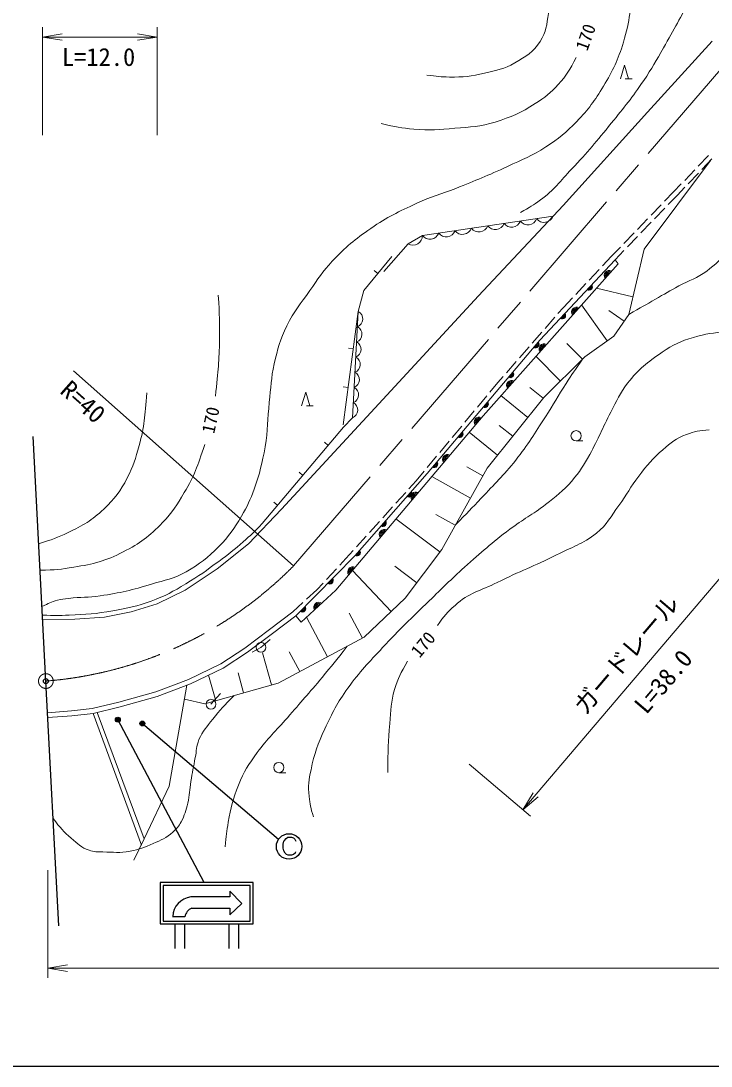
# Model space of a CAD drawing. Units: millimetres, scale not verified. Extents: x 40000 to 680000, y 20000 to 380000.
# Drawn here: x 93568 to 164035, y 205000 to 311648 of the extents above; entities that cross this region are included whole.
import ezdxf
from ezdxf.enums import TextEntityAlignment as Align

# ---------------------------------------------------------------- set-up
doc = ezdxf.new("R2010")
doc.units = ezdxf.units.MM
doc.header["$LTSCALE"] = 1000
doc.header["$PDMODE"] = 32
doc.header["$PDSIZE"] = 500
doc.linetypes.add('CHAIN', pattern=[18.5, 12, -1.5, 3.5, -1.5])
for name, color, linetype, lineweight in [('M-BMK', 2, 'CHAIN', 13), ('M-BMK-OTRS', 5, 'Continuous', 25), ('M-STR-HTXT', 7, 'Continuous', 13), ('M-STR-STRC', 7, 'Continuous', 25), ('M-TTL-BAND', 7, 'Continuous', 25), ('M-WORK', 1, 'Continuous', 13)]:
    doc.layers.add(name, color=color, linetype=linetype, lineweight=lineweight)
doc.layers.add('M-OTRS', color=6, linetype='Continuous')
doc.styles.add('ＭＳ ゴシック', font='')
doc.styles.get('ＭＳ ゴシック').set_extended_font_data('MS Gothic')

# ---------------------------------------------------------------- blocks, each defined once
blk = doc.blocks.new('open_arrow')
at = {"color": 0, "linetype": 'Continuous', "lineweight": -2}
blk.add_lwpolyline([(7.5, 1.25), (0, 0), (7.5, -1.25)], dxfattribs=at)

msp = doc.modelspace()

# ---------------------------------------------------------------- linework, layer by layer
at = {"layer": 'M-BMK'}
msp.add_line((121402, 256036), (165026, 306723), dxfattribs=at)
msp.add_circle((96117, 244286), 750, dxfattribs=at)
msp.add_arc((92959, 284161), 40000, 274.52799, 315.32139, dxfattribs=at)
at = {"layer": 'M-BMK-OTRS'}
for p, q in [((96117, 244286), (94808, 269251)), ((97426, 219320), (96117, 244286))]:
    msp.add_line(p, q, dxfattribs=at)
at = {"layer": 'M-OTRS'}
msp.add_point((96117, 244286), dxfattribs=at)
at = {"layer": 'M-STR-HTXT'}
for p, q in [((95790, 300000), (95790, 311000)), ((107477, 300000), (107477, 311000)), ((95790, 310000), (107477, 310000)), ((121402, 256036), (98948, 275932)), ((144818, 231155), (169645, 260319)), ((139341, 235817), (145580, 230507)), ((96312, 225000), (96312, 214000)), ((96312, 215000), (373698, 215000))]:
    msp.add_line(p, q, dxfattribs=at)
at = {"layer": 'M-STR-STRC'}
for p, q in [((112262, 223723), (103469, 240353)), ((105967, 239953), (119875, 228146)), ((120485, 228032), (120634, 228233)), ((120634, 228233), (120835, 228371)), ((120835, 228371), (121198, 228374)), ((121198, 228374), (121409, 228307)), ((121409, 228307), (121552, 228163)), ((120347, 227660), (120414, 227944)), ((120347, 227231), (120347, 227660)), ((120409, 226956), (120347, 227231)), ((120414, 227944), (120485, 228032)), ((121552, 228163), (121628, 227944)), ((120555, 226736), (120409, 226956)), ((120692, 226596), (120555, 226736)), ((120844, 226523), (120692, 226596)), ((121201, 226523), (120844, 226523)), ((121411, 226590), (121201, 226523)), ((121555, 226739), (121411, 226590)), ((121619, 226871), (121555, 226739)), ((117282, 223723), (107782, 223723)), ((107782, 223723), (107782, 219505)), ((116982, 223423), (108082, 223423)), ((108082, 223423), (108082, 219805)), ((116982, 219805), (116982, 223423)), ((117282, 219505), (117282, 223723)), ((114910, 222262), (110906, 222262)), ((114910, 222833), (114910, 222262)), ((114910, 222833), (116141, 221603)), ((111014, 221119), (114910, 221119)), ((116141, 221603), (114910, 220440)), ((114910, 221119), (114910, 220440)), ((108082, 219805), (116982, 219805)), ((109063, 220265), (110299, 220265)), ((107782, 219505), (117282, 219505)), ((109282, 219505), (109282, 217005)), ((110282, 219505), (110282, 217005)), ((114782, 219505), (114782, 217005)), ((115782, 219505), (115782, 217005))]:
    msp.add_line(p, q, dxfattribs=at)
for centre, radius in [((103469, 240353), 250), ((103469, 240353), 200), ((103469, 240353), 150), ((103469, 240353), 100), ((103469, 240353), 50), ((103469, 240353), 20), ((105967, 239953), 250), ((105967, 239953), 200), ((105967, 239953), 150), ((105967, 239953), 100), ((105967, 239953), 50), ((105967, 239953), 20), ((120948, 227412), 1300), ((120948, 227412), 1300)]:
    msp.add_circle(centre, radius, dxfattribs=at)
for centre, radius, start, end in [((111167, 220173), 2105, 97.11652, 177.48672), ((111478, 220014), 1199, 112.79898, 168.91022)]:
    msp.add_arc(centre, radius, start, end, dxfattribs=at)
for p in [(103469, 240353), (105967, 239953)]:
    msp.add_point(p, dxfattribs=at)
at = {"layer": 'M-TTL-BAND'}
msp.add_line((40000, 205000), (579000, 205000), dxfattribs=at)
at = {"layer": 'M-WORK'}
for p, q in [((157542, 302334), (164135, 309587)), ((154775, 305732), (155195, 307132)), ((155195, 307132), (155615, 305732)), ((155965, 305732), (155265, 305732)), ((148930, 292823), (157542, 302334)), ((162720, 296825), (163756, 297909)), ((163079, 296478), (164116, 297562)), ((157192, 288363), (163968, 297407)), ((161337, 295380), (162374, 296464)), ((161697, 295033), (162733, 296117)), ((160201, 294193), (160992, 295019)), ((160562, 293846), (161351, 294671)), ((159292, 293251), (160201, 294193)), ((159653, 292904), (160562, 293846)), ((140298, 283592), (148930, 292823)), ((157904, 291811), (158945, 292891)), ((158264, 291465), (159305, 292544)), ((156515, 290372), (157557, 291451)), ((156875, 290025), (157917, 291105)), ((155126, 288933), (156168, 290012)), ((155487, 288586), (156528, 289665)), ((130619, 286061), (133099, 288900)), ((153870, 287631), (154779, 288573)), ((154230, 287284), (155139, 288226)), ((155633, 281690), (157192, 288363)), ((153870, 287631), (152954, 286659)), ((154538, 286861), (154230, 287284)), ((130015, 285872), (129629, 286191)), ((152611, 286295), (151582, 285203)), ((151239, 284840), (150210, 283748)), ((156055, 283494), (152320, 284366)), ((129709, 272123), (140298, 283592)), ((149867, 283384), (148951, 282412)), ((153428, 279000), (150805, 282662)), ((148951, 282412), (148399, 281780)), ((155161, 281006), (153583, 282096)), ((154115, 279492), (155633, 281690)), ((148071, 281403), (147085, 280272)), ((146757, 279895), (145771, 278764)), ((151158, 277374), (154115, 279492)), ((145443, 278387), (144457, 277257)), ((150901, 277120), (149316, 278720)), ((127510, 278194), (127014, 278260)), ((148661, 274901), (146154, 277432)), ((146962, 273218), (151158, 277374)), ((144129, 276880), (143143, 275749)), ((142815, 275372), (142264, 274740)), ((126983, 274229), (126487, 274295)), ((142264, 274740), (141453, 273766)), ((146898, 273139), (145511, 274256)), ((122227, 272374), (122647, 273774)), ((122647, 273774), (123067, 272374)), ((141133, 273382), (140174, 272229)), ((141167, 266025), (146962, 273218)), ((145334, 271197), (142581, 273414)), ((120158, 261826), (129709, 272123)), ((123417, 272374), (122717, 272374)), ((139854, 271845), (138894, 270692)), ((126509, 270198), (118213, 260352)), ((138574, 270308), (137615, 269155)), ((143782, 269270), (142406, 270379)), ((137295, 268770), (136335, 267618)), ((142230, 267344), (139333, 269677)), ((150249, 268788), (150949, 268788)), ((124938, 268334), (124556, 268656)), ((136015, 267233), (135055, 266080)), ((122361, 265275), (121978, 265597)), ((134736, 265696), (133925, 264723)), ((136532, 257713), (141167, 266025)), ((140724, 265230), (139100, 266136)), ((133925, 264723), (133190, 263908)), ((139456, 262956), (135512, 265155)), ((132855, 263537), (131850, 262423)), ((119784, 262216), (119401, 262538)), ((116801, 258283), (120158, 261826)), ((131515, 262052), (130509, 260939)), ((137916, 260196), (135945, 261295)), ((130174, 260568), (129169, 259454)), ((136341, 257459), (131853, 260825)), ((113604, 255752), (116801, 258283)), ((128834, 259083), (127829, 257970)), ((127494, 257598), (126759, 256784)), ((132815, 252758), (136532, 257713)), ((126759, 256784), (126120, 256099)), ((133985, 254317), (131741, 256000)), ((110354, 253568), (113604, 255752)), ((125779, 255734), (124755, 254637)), ((131383, 251394), (127410, 255566)), ((124414, 254271), (123775, 253587)), ((107477, 252182), (110354, 253568)), ((123775, 253587), (122734, 252630)), ((128619, 248762), (132815, 252758)), ((104813, 251357), (107477, 252182)), ((122366, 252292), (121326, 251335)), ((99085, 250611), (102095, 250824)), ((102095, 250824), (104813, 251357)), ((118955, 249550), (121326, 251335)), ((119255, 249150), (121626, 250935)), ((122170, 250297), (121626, 250935)), ((124868, 246766), (122721, 250804)), ((128428, 248660), (127076, 251203)), ((95790, 250528), (99085, 250611)), ((116416, 247648), (118955, 249550)), ((116704, 247239), (119255, 249150)), ((118074, 247728), (119005, 248526)), ((119828, 244086), (128619, 248762)), ((113988, 246041), (116416, 247648)), ((117174, 247227), (118074, 247728)), ((114235, 245605), (116704, 247239)), ((119160, 243897), (118237, 247153)), ((122041, 245263), (120968, 247282)), ((110683, 244450), (113988, 246041)), ((110879, 243989), (114235, 245605)), ((107330, 243204), (110683, 244450)), ((113461, 242282), (112725, 244878)), ((116311, 243089), (115734, 245125)), ((103577, 242129), (107330, 243204)), ((107486, 242728), (110879, 243989)), ((108719, 233576), (110510, 243852)), ((112355, 241968), (119828, 244086)), ((100846, 241481), (103577, 242129)), ((103703, 241645), (107486, 242728)), ((110265, 242445), (112355, 241968)), ((112974, 241925), (113933, 243026)), ((96276, 241058), (98737, 241237)), ((98737, 241237), (100846, 241481)), ((100933, 240988), (103703, 241645)), ((101338, 241084), (106144, 228186)), ((96312, 240559), (98784, 240739)), ((98784, 240739), (100933, 240988)), ((100933, 240988), (105895, 227547)), ((119904, 234936), (120604, 234936)), ((106144, 228186), (108719, 233576)), ((105113, 226002), (106144, 228186))]:
    msp.add_line(p, q, dxfattribs=at)
for points in [[(133099, 288900), (134555, 289753), (147894, 291715)], [(121626, 250935), (127645, 257050), (135037, 265482), (146546, 279069), (154230, 287284)], [(131445, 287604), (128585, 284141), (128014, 281987), (126479, 270436)], [(154538, 286861), (140752, 271356), (125726, 253574), (122170, 250297)], [(126509, 270198), (127414, 271157), (128014, 281987)]]:
    msp.add_lwpolyline(points, dxfattribs=at)
for centre, radius in [((150249, 269313), 525), ((118074, 247728), 500), ((112974, 241925), 500), ((119904, 235461), 525)]:
    msp.add_circle(centre, radius, dxfattribs=at)
for centre, radius, start, end in [((143659, 291557), 960, 217.00162, 339.73709), ((145326, 291802), 960, 217.00162, 339.73709), ((146993, 292047), 960, 217.00162, 339.73709), ((136989, 290576), 960, 217.00162, 339.73709), ((138657, 290821), 960, 217.00162, 339.73709), ((140324, 291066), 960, 217.00162, 339.73709), ((141991, 291312), 960, 217.00162, 339.73709), ((133594, 289725), 962, 239.04273, 1.64377), ((135322, 290330), 960, 217.00162, 339.73709), ((153626, 285665), 512, 61.03768, 215.67691), ((153626, 285665), 410, 64.28298, 212.43162), ((153626, 285665), 308, 69.81742, 206.89717), ((153626, 285665), 205, 81.64069, 195.07391), ((151562, 284510), 354, 235.71032, 38.1155), ((151562, 284510), 283, 237.93436, 35.89146), ((151562, 284510), 212, 241.68069, 32.14513), ((151562, 284510), 142, 249.39242, 24.4334), ((151562, 284510), 100, 259.71008, 14.11574), ((127621, 281233), 850, 291.15573, 62.50803), ((148830, 281589), 354, 235.71032, 38.1155), ((148830, 281589), 283, 237.93436, 35.89146), ((148830, 281589), 212, 241.68069, 32.14513), ((148830, 281589), 142, 249.39242, 24.4334), ((148830, 281589), 100, 259.71008, 14.11574), ((150303, 281929), 512, 61.03768, 215.67691), ((150303, 281929), 410, 64.28298, 212.43162), ((150303, 281929), 308, 69.81742, 206.89717), ((150303, 281929), 205, 81.64069, 195.07391), ((127536, 279686), 850, 291.15573, 62.50803), ((127450, 278138), 850, 291.15573, 62.50803), ((146117, 278646), 354, 238.53085, 40.93603), ((146117, 278646), 283, 240.75489, 38.71199), ((146117, 278646), 212, 244.50121, 34.96566), ((146117, 278646), 142, 252.21294, 27.25393), ((146117, 278646), 100, 262.53061, 16.93627), ((146981, 278192), 512, 61.03768, 215.67691), ((146981, 278192), 410, 64.28298, 212.43162), ((146981, 278192), 308, 69.81742, 206.89717), ((146981, 278192), 205, 81.64069, 195.07391), ((127364, 276591), 850, 291.15573, 62.50803), ((127279, 275044), 850, 291.15573, 62.50803), ((143532, 275594), 354, 238.53085, 40.93603), ((143532, 275594), 283, 240.75489, 38.71199), ((143532, 275594), 212, 244.50121, 34.96566), ((143532, 275594), 142, 252.21294, 27.25393), ((143532, 275594), 100, 262.53061, 16.93627), ((127193, 273497), 850, 291.15573, 62.50803), ((143658, 274456), 512, 61.03768, 215.67691), ((143658, 274456), 410, 64.28298, 212.43162), ((143658, 274456), 308, 69.81742, 206.89717), ((143658, 274456), 205, 81.64069, 195.07391), ((127108, 271950), 850, 291.15573, 62.50803), ((140947, 272542), 354, 238.53085, 40.93603), ((140947, 272542), 283, 240.75489, 38.71199), ((140947, 272542), 212, 244.50121, 34.96566), ((140947, 272542), 142, 252.21294, 27.25393), ((140947, 272542), 100, 262.53061, 16.93627), ((140352, 270709), 512, 62.48445, 217.12368), ((140352, 270709), 410, 65.72975, 213.87839), ((140352, 270709), 308, 71.2642, 208.34394), ((140352, 270709), 205, 83.08746, 196.52068), ((138361, 269490), 354, 238.53085, 40.93603), ((138361, 269490), 283, 240.75489, 38.71199), ((138361, 269490), 212, 244.50121, 34.96566), ((138361, 269490), 142, 252.21294, 27.25393), ((138361, 269490), 100, 262.53061, 16.93627), ((135776, 266438), 354, 238.53085, 40.93603), ((137125, 266890), 512, 62.48445, 217.12368), ((137125, 266890), 410, 65.72975, 213.87839), ((137125, 266890), 308, 71.2642, 208.34394), ((137125, 266890), 205, 83.08746, 196.52068), ((135776, 266438), 283, 240.75489, 38.71199), ((135776, 266438), 212, 244.50121, 34.96566), ((135776, 266438), 142, 252.21294, 27.25393), ((135776, 266438), 100, 262.53061, 16.93627), ((133155, 263417), 354, 237.55386, 39.95904), ((133155, 263417), 283, 239.7779, 37.735), ((133155, 263417), 212, 243.52423, 33.98868), ((133155, 263417), 142, 251.23596, 26.27695), ((133155, 263417), 100, 261.55362, 15.95928), ((133898, 263071), 512, 62.48445, 217.12368), ((133898, 263071), 410, 65.72975, 213.87839), ((133898, 263071), 308, 71.2642, 208.34394), ((133898, 263071), 205, 83.08746, 196.52068), ((130518, 260410), 354, 237.55386, 39.95904), ((130518, 260410), 283, 239.7779, 37.735), ((130518, 260410), 212, 243.52423, 33.98868), ((130518, 260410), 142, 251.23596, 26.27695), ((130518, 260410), 100, 261.55362, 15.95928), ((130671, 259251), 512, 62.48445, 217.12368), ((130671, 259251), 410, 65.72975, 213.87839), ((130671, 259251), 308, 71.2642, 208.34394), ((130671, 259251), 205, 83.08746, 196.52068), ((127881, 257402), 354, 237.55386, 39.95904), ((127881, 257402), 283, 239.7779, 37.735), ((127881, 257402), 212, 243.52423, 33.98868), ((127881, 257402), 142, 251.23596, 26.27695), ((127881, 257402), 100, 261.55362, 15.95928), ((127444, 255432), 512, 62.48445, 217.12368), ((127444, 255432), 410, 65.72975, 213.87839), ((127444, 255432), 308, 71.2642, 208.34394), ((127444, 255432), 205, 83.08746, 196.52068), ((125095, 254537), 354, 234.2541, 36.65928), ((125095, 254537), 283, 236.47814, 34.43524), ((125095, 254537), 212, 240.22446, 30.68891), ((125095, 254537), 142, 247.93619, 22.97718), ((125095, 254537), 100, 258.25385, 12.65952), ((122289, 251686), 354, 234.2541, 36.65928), ((122289, 251686), 283, 236.47814, 34.43524), ((122289, 251686), 212, 240.22446, 30.68891), ((122289, 251686), 142, 247.93619, 22.97718), ((122289, 251686), 100, 258.25385, 12.65952), ((123985, 251816), 512, 55.33625, 209.97548), ((123985, 251816), 410, 58.58155, 206.73019), ((123985, 251816), 308, 64.116, 201.19574), ((123985, 251816), 205, 75.93926, 189.37248)]:
    msp.add_arc(centre, radius, start, end, dxfattribs=at)
for points, knots in [([(95718, 251890), (96415, 252233), (96651, 252373), (97297, 252532), (97738, 252641), (97993, 252664), (98443, 252719), (99697, 252871), (100416, 252803), (101666, 252985), (103747, 253290), (104902, 253575), (106915, 254184), (108310, 254607), (109167, 254711), (110431, 255436), (111866, 256260), (112624, 256845), (113788, 258020), (114845, 259088), (115318, 259815), (116079, 261111), (116685, 262142), (116984, 262754), (117384, 263881), (117967, 265523), (118193, 266484), (118503, 268197), (118820, 269946), (118734, 270960), (118930, 272726), (119101, 274269), (119095, 275154), (119436, 276669), (119785, 278220), (120030, 279098), (120715, 280532), (121438, 282048), (122109, 282753), (123072, 284128), (123916, 285333), (124343, 286054), (125350, 287125), (126739, 288602), (127633, 289339), (129306, 290482), (131025, 291656), (132097, 292156), (133982, 293040), (135493, 293749), (136430, 293931), (137978, 294558), (140052, 295399), (141227, 295845), (143253, 296796), (144807, 297526), (145728, 297860), (147169, 298794), (148509, 299662), (149220, 300240), (150326, 301392), (151545, 302661), (152127, 303485), (153043, 304988), (154043, 306628), (154513, 307629), (155081, 309464), (155769, 311685), (155788, 313027), (156040, 315338), (156303, 317748), (156159, 319122), (156420, 321532), (156591, 323109), (156546, 324034), (157019, 325548), (157373, 326678), (157713, 327265), (158278, 328305), (158867, 329390), (159506, 329819), (160016, 330943), (160509, 332029), (160609, 332541), (160856, 333880)], [0, 0, 0, 0, 1, 1, 1, 2, 2, 2, 3, 3, 3, 4, 4, 4, 5, 5, 5, 6, 6, 6, 7, 7, 7, 8, 8, 8, 9, 9, 9, 10, 10, 10, 11, 11, 11, 12, 12, 12, 13, 13, 13, 14, 14, 14, 15, 15, 15, 16, 16, 16, 17, 17, 17, 18, 18, 18, 19, 19, 19, 20, 20, 20, 21, 21, 21, 22, 22, 22, 23, 23, 23, 24, 24, 24, 25, 25, 25, 26, 26, 26, 27, 27, 27, 28, 28, 28, 28]), ([(144576, 292106), (145545, 292623), (145852, 292835), (146614, 293384), (148039, 294410), (148606, 295265), (149811, 296541), (151468, 298295), (152327, 299343), (153847, 301217), (155195, 302877), (155970, 303798), (157164, 305573), (158008, 306827), (158416, 307574), (159162, 308889), (160283, 310863), (160930, 311961), (161919, 314004), (162959, 316152), (163332, 317448), (164277, 319639), (165210, 321801), (165620, 323068), (166715, 325153), (167430, 326516), (167806, 327307), (168713, 328550), (169211, 329232), (169396, 329481), (170059, 330242)], [0, 0, 0, 0, 1, 1, 1, 2, 2, 2, 3, 3, 3, 4, 4, 4, 5, 5, 5, 6, 6, 6, 7, 7, 7, 8, 8, 8, 9, 9, 9, 10, 10, 10, 10]), ([(135001, 306122), (136057, 305964), (136410, 305940), (137318, 305922), (138732, 305895), (139540, 305995), (140915, 306322), (142149, 306615), (142897, 306720), (143992, 307361), (145139, 308032), (145879, 308435), (146589, 309559), (147207, 310536), (147252, 311254), (147429, 312396), (147624, 313661), (147588, 314395), (147508, 315673), (147423, 317046), (147300, 317564), (146949, 319149)], [0, 0, 0, 0, 1, 1, 1, 2, 2, 2, 3, 3, 3, 4, 4, 4, 5, 5, 5, 6, 6, 6, 7, 7, 7, 7]), ([(123428, 230446), (123148, 231357), (123067, 231698), (122988, 232524), (122887, 233583), (122964, 234201), (123188, 235241), (123549, 236916), (123861, 237846), (124586, 239397), (125377, 241088), (125858, 242035), (126944, 243553), (128187, 245291), (129053, 246138), (130501, 247709), (132281, 249641), (133380, 250626), (135256, 252465), (136644, 253825), (137412, 254597), (138853, 255901), (140602, 257485), (141610, 258348), (143488, 259778), (144863, 260824), (145760, 261236), (147125, 262295), (148233, 263156), (148885, 263630), (149802, 264693), (150639, 265663), (151003, 266298), (151640, 267410), (152578, 269045), (152914, 270062), (153798, 271726), (154425, 272906), (154705, 273622), (155516, 274683), (156638, 276149), (157509, 276798), (159033, 277840), (160174, 278620), (160907, 278957), (162230, 279358), (163504, 279745), (164264, 279802), (165587, 279958), (166798, 280101), (167531, 279820), (168704, 280158), (169757, 280461), (170438, 280670), (171181, 281476), (172046, 282414), (172022, 283289), (172380, 284513), (172846, 286107), (172659, 287098), (173059, 288709), (173617, 290956), (173968, 292224), (174898, 294344), (175803, 296408), (176619, 297414), (177855, 299299), (179171, 301307), (179954, 302410), (181491, 304254), (182566, 305544), (183207, 306238), (184408, 307411), (185226, 308210), (185512, 308479), (186559, 309397)], [0, 0, 0, 0, 1, 1, 1, 2, 2, 2, 3, 3, 3, 4, 4, 4, 5, 5, 5, 6, 6, 6, 7, 7, 7, 8, 8, 8, 9, 9, 9, 10, 10, 10, 11, 11, 11, 12, 12, 12, 13, 13, 13, 14, 14, 14, 15, 15, 15, 16, 16, 16, 17, 17, 17, 18, 18, 18, 19, 19, 19, 20, 20, 20, 21, 21, 21, 22, 22, 22, 23, 23, 23, 24, 24, 24, 25, 25, 25, 25]), ([(130365, 301167), (131875, 300819), (132374, 300726), (133682, 300607), (135314, 300459), (136246, 300535), (137878, 300687), (139498, 300838), (140444, 300832), (141994, 301327), (143664, 301859), (144593, 302260), (146070, 303205), (147078, 303850), (147618, 304281), (148428, 305163), (149303, 306116), (149560, 306617), (150266, 307920)], [0, 0, 0, 0, 1, 1, 1, 2, 2, 2, 3, 3, 3, 4, 4, 4, 5, 5, 5, 6, 6, 6, 6]), ([(155633, 281690), (156953, 282450), (157286, 282643), (158348, 283248), (159283, 283781), (159803, 284087), (160746, 284607), (161846, 285214), (162578, 285371), (163583, 286125), (164527, 286834), (165076, 287281), (165701, 288283), (166247, 289159), (166346, 289766), (166620, 290761), (166949, 291956), (167052, 292649), (167219, 293878), (167386, 295104), (167226, 295827), (167499, 297035), (167785, 298299), (168037, 298795), (168694, 300132)], [0, 0, 0, 0, 1, 1, 1, 2, 2, 2, 3, 3, 3, 4, 4, 4, 5, 5, 5, 6, 6, 6, 7, 7, 7, 8, 8, 8, 8]), ([(113425, 273349), (113710, 276090), (113816, 276886), (113845, 279163), (113867, 280920), (113848, 281536), (113725, 283659)], [0, 0, 0, 0, 1, 1, 1, 2, 2, 2, 2]), ([(137916, 260196), (139208, 261513), (139543, 261861), (140565, 262948), (141966, 264436), (142814, 265220), (144082, 266824), (145384, 268471), (145967, 269504), (147119, 271260), (147977, 272567), (148380, 273349), (149237, 274656), (149873, 275628), (150085, 275942), (150901, 277120)], [0, 0, 0, 0, 1, 1, 1, 2, 2, 2, 3, 3, 3, 4, 4, 4, 5, 5, 5, 5]), ([(95382, 258300), (96784, 258727), (97250, 258902), (98380, 259442), (99920, 260180), (100800, 260662), (102036, 261840), (103162, 262913), (103711, 263641), (104434, 265017), (105071, 266230), (105255, 266997), (105633, 268314), (106219, 270361), (106217, 271219), (106412, 273709)], [0, 0, 0, 0, 1, 1, 1, 2, 2, 2, 3, 3, 3, 4, 4, 4, 5, 5, 5, 5]), ([(136091, 249970), (136778, 250949), (137107, 251291), (137889, 252008), (139301, 253305), (140491, 253487), (142205, 254346), (144537, 255515), (145930, 255988), (148259, 257163), (149877, 257980), (150918, 258251), (152335, 259381), (153441, 260264), (153773, 261060), (154613, 262199), (155453, 263338), (155780, 264080), (156651, 265196), (157528, 266319), (158015, 266978), (159108, 267893), (159965, 268610), (160461, 269056), (161506, 269451), (162378, 269781), (162804, 269842), (163844, 269931)], [0, 0, 0, 0, 1, 1, 1, 2, 2, 2, 3, 3, 3, 4, 4, 4, 5, 5, 5, 6, 6, 6, 7, 7, 7, 8, 8, 8, 9, 9, 9, 9]), ([(95524, 255592), (97111, 255630), (97642, 255686), (98979, 255906), (101010, 256240), (102185, 256520), (104014, 257464), (105754, 258362), (106674, 259050), (108030, 260461), (109053, 261525), (109483, 262257), (110248, 263518), (111330, 265303), (111552, 266131), (112346, 268434)], [0, 0, 0, 0, 1, 1, 1, 2, 2, 2, 3, 3, 3, 4, 4, 4, 5, 5, 5, 5]), ([(95765, 251009), (97048, 250970), (97420, 250977), (98481, 251013), (100237, 251072), (101229, 251145), (102956, 251466), (104507, 251753), (105391, 251909), (106872, 252451), (108323, 252982), (109087, 253421), (110416, 254210), (111781, 255020), (112494, 255560), (113772, 256501), (114780, 257242), (115340, 257669), (116277, 258499), (117060, 259193), (117321, 259447), (118213, 260352)], [0, 0, 0, 0, 1, 1, 1, 2, 2, 2, 3, 3, 3, 4, 4, 4, 5, 5, 5, 6, 6, 6, 7, 7, 7, 7]), ([(114421, 227362), (114517, 228543), (114569, 228904), (114740, 229880), (115007, 231394), (115221, 232244), (115779, 233676), (116323, 235071), (116825, 235777), (117698, 236993), (118768, 238486), (119573, 239160), (120775, 240550), (122164, 242157), (122975, 243029), (124331, 244666), (125349, 245894), (125675, 246298), (126895, 247845)], [0, 0, 0, 0, 1, 1, 1, 2, 2, 2, 3, 3, 3, 4, 4, 4, 5, 5, 5, 6, 6, 6, 6]), ([(131026, 234955), (131053, 237326), (131036, 238014), (131235, 239960), (131375, 241324), (131315, 242126), (131715, 243437), (132076, 244619), (132328, 245088), (133034, 246314)], [0, 0, 0, 0, 1, 1, 1, 2, 2, 2, 3, 3, 3, 3]), ([(96852, 230259), (97631, 229282), (97888, 228923), (98716, 228242), (99376, 227699), (99719, 227293), (100528, 227016), (101053, 226836), (101385, 226873), (101940, 226856), (103022, 226823), (103648, 226729), (104710, 226936), (105666, 227123), (106185, 227327), (107081, 227709), (107913, 228064), (108401, 228282), (109079, 228881), (109473, 229228), (109685, 229457), (109932, 229920), (110305, 230620), (110398, 231071), (110598, 231838), (110815, 232673), (110778, 233172), (110917, 234023), (111075, 234983), (111186, 235518), (111370, 236474), (111509, 237193), (111460, 237636), (111743, 238312), (112123, 239217), (112560, 239609), (113155, 240390), (113929, 241405), (114272, 241727), (115343, 242815)], [0, 0, 0, 0, 1, 1, 1, 2, 2, 2, 3, 3, 3, 4, 4, 4, 5, 5, 5, 6, 6, 6, 7, 7, 7, 8, 8, 8, 9, 9, 9, 10, 10, 10, 11, 11, 11, 12, 12, 12, 13, 13, 13, 13])]:
    msp.add_open_spline(points, degree=3, knots=knots, dxfattribs=at)

# ---------------------------------------------------------------- block references
at = {"layer": 'M-STR-HTXT', "xscale": 267, "yscale": 267}
for p in [(95790, 310000), (96312, 215000)]:
    msp.add_blockref('open_arrow', p, dxfattribs=at)
for p, rotation in [((107477, 310000), 180), ((144818, 231155), 49.6)]:
    msp.add_blockref('open_arrow', p, dxfattribs=dict(at, rotation=rotation))

# ---------------------------------------------------------------- texts
at = {"layer": 'M-STR-HTXT', "style": 'ＭＳ ゴシック'}
msp.add_text('L=12.0', height=1833, dxfattribs=at).set_placement((101500, 306500), align=Align.BOTTOM_CENTER)
for s, rotation, p in [('R=40', 318.456, (99918, 272785)), ('ガードレール', 49.593, (155373, 247009))]:
    msp.add_text(s, height=1833, rotation=rotation, dxfattribs=at).set_placement(p, align=Align.MIDDLE_CENTER)
msp.add_text('L=38.0', height=1833, rotation=49.593, dxfattribs=at).set_placement((160261, 243288), align=Align.BOTTOM_CENTER)
at = {"layer": 'M-WORK', "style": 'ＭＳ ゴシック'}
for rotation, p in [(70.278, (151226, 309995)), (77.619, (112940, 270927)), (50.102, (134629, 248026))]:
    msp.add_text('170', height=1320, rotation=rotation, dxfattribs=at).set_placement(p, align=Align.MIDDLE_CENTER)

doc.saveas('drawing.dxf')
